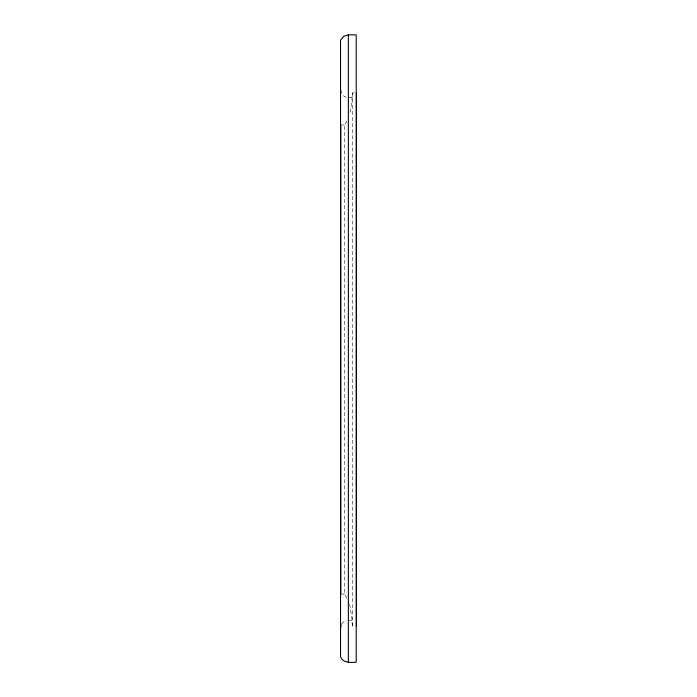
<?xml version="1.0" encoding="UTF-8"?>
<svg xmlns="http://www.w3.org/2000/svg" width="697" height="697" viewBox="0 0 697 697"><rect width="100%" height="100%" fill="white"/><g stroke="black" fill="none" stroke-linecap="round" stroke-linejoin="round"><path stroke-width="0.52" stroke-dasharray="3.48 2.61" d="M354.372 92.936L352.273 92.936L351.898 100.952L349.659 114.831M346.827 598.061L344.588 594.105L344.588 124.972L346.827 121.017M341.574 624.251L343.595 621.951L346.339 620.6M348.369 97.58L354.25 97.58M340.789 124.972L344.588 124.972M340.789 594.105L344.588 594.105M348.369 620.33L354.25 620.33M349.659 604.255L351.898 618.126L352.273 626.141L354.372 626.141M346.339 97.31L343.595 95.959L341.574 93.659M352.273 92.936L352.273 626.141"/><path stroke-width="1.05" d="M340.528 628.171L341.121 625.174M348.369 34.85L343.595 36.349L340.528 40.295L340.528 656.705C342.706 663.074 350.879 662.716 356.211 662.15L356.211 34.85L348.369 34.85L348.369 662.15M341.121 92.736L340.528 89.739M356.472 92.936L356.472 626.141M340.789 124.972L340.789 594.105"/></g></svg>
